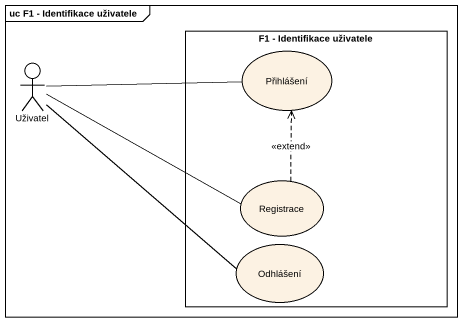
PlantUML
@startuml
mainframe uc F1 - Identifikace uživatele
rectangle "F1 - Identifikace uživatele" as F1_Identifikace_uživatele {
  usecase Přihlášení
  usecase Registrace
  usecase Odhlášení
}
actor Uživatel
Uživatel -right- Přihlášení
Uživatel -right- Registrace
Uživatel -- Odhlášení
Registrace .up.> Přihlášení : <<extend>>
@enduml
